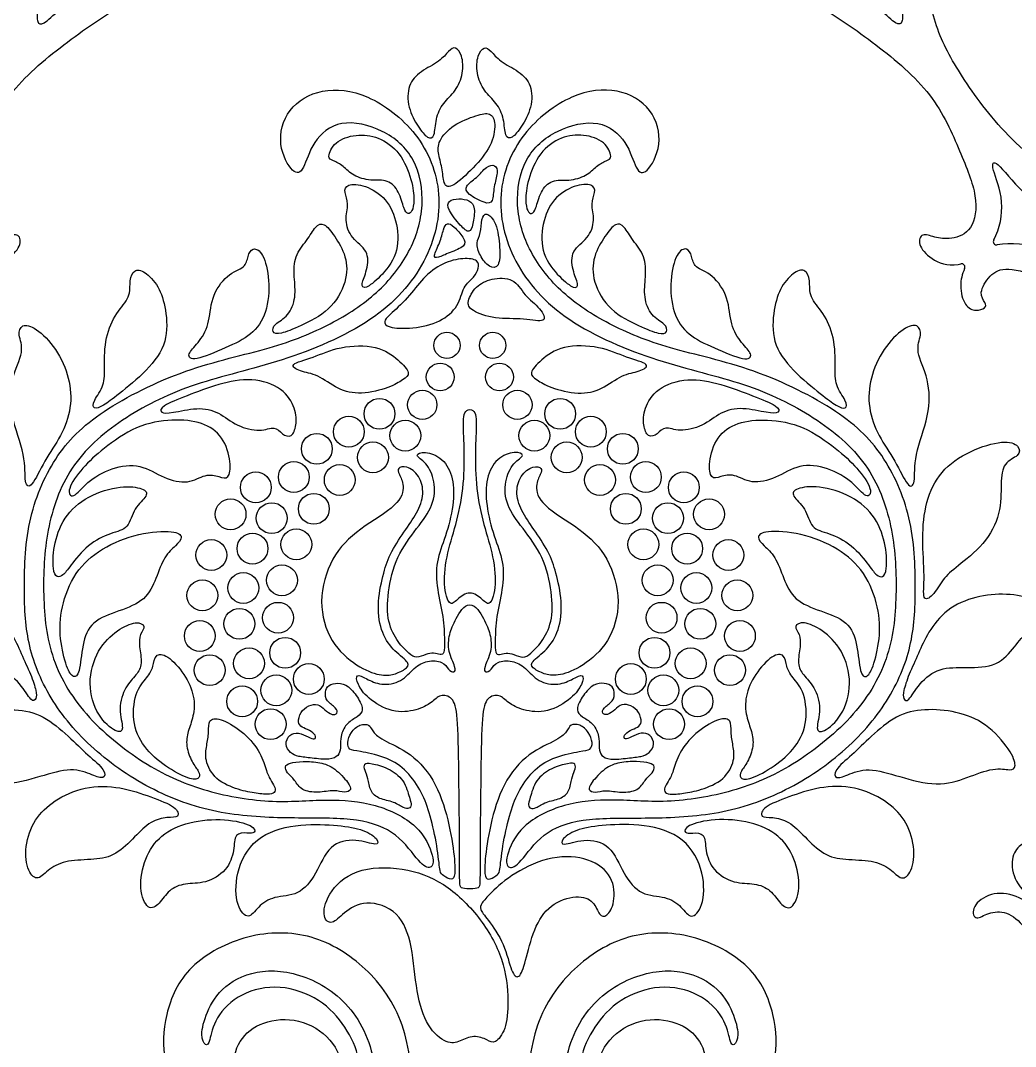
# Model space of a CAD drawing. Header units: millimetres. Extents: x 0 to 462, y -16 to 227.
# Drawn here: x 31.9 to 86.8, y 32.3 to 89 of the extents above; entities that cross this region are included whole.
import ezdxf

# ---------------------------------------------------------------- set-up
doc = ezdxf.new("R2010")
doc.units = ezdxf.units.MM
doc.header["$MEASUREMENT"] = 0
doc.layers.add('Layer 03', color=5, linetype='Continuous')

msp = doc.modelspace()

# ---------------------------------------------------------------- linework, layer by layer
at = {"layer": 'Layer 03'}
for centre, radius in [((55.427, 71.03), 0.724), ((57.952, 71.03), 0.724), ((55.051, 69.282), 0.767), ((58.328, 69.282), 0.767), ((51.7, 67.25), 0.852), ((54.063, 67.745), 0.809), ((59.316, 67.745), 0.809), ((61.679, 67.25), 0.852), ((50.002, 66.258), 0.852), ((53.122, 66.044), 0.852), ((60.256, 66.044), 0.852), ((63.376, 66.258), 0.852), ((48.235, 65.314), 0.852), ((65.144, 65.314), 0.852), ((51.335, 64.842), 0.852), ((62.043, 64.842), 0.852), ((46.962, 63.753), 0.852), ((49.502, 63.594), 0.852), ((63.877, 63.594), 0.852), ((66.417, 63.753), 0.852), ((44.866, 63.184), 0.852), ((68.513, 63.184), 0.852), ((43.469, 61.699), 0.852), ((48.07, 62.001), 0.852), ((65.308, 62.001), 0.852), ((69.909, 61.699), 0.852), ((45.743, 61.485), 0.852), ((67.635, 61.485), 0.852), ((47.1, 60.033), 0.852), ((66.279, 60.033), 0.852), ((42.404, 59.446), 0.852), ((44.681, 59.802), 0.852), ((68.698, 59.802), 0.852), ((70.975, 59.446), 0.852), ((44.172, 57.625), 0.852), ((46.31, 58.052), 0.852), ((67.069, 58.052), 0.852), ((69.207, 57.625), 0.852), ((41.91, 57.215), 0.852), ((71.469, 57.215), 0.852), ((46.094, 55.98), 0.852), ((67.284, 55.98), 0.852), ((43.957, 55.645), 0.852), ((69.421, 55.645), 0.852), ((41.767, 54.973), 0.852), ((71.612, 54.973), 0.852), ((46.486, 54.04), 0.852), ((66.892, 54.04), 0.852), ((42.315, 53.083), 0.852), ((44.488, 53.46), 0.852), ((68.891, 53.46), 0.852), ((71.064, 53.083), 0.852), ((47.792, 52.596), 0.852), ((65.586, 52.596), 0.852), ((45.993, 51.972), 0.852), ((67.385, 51.972), 0.852), ((44.108, 51.361), 0.852), ((69.271, 51.361), 0.852), ((45.681, 50.101), 0.852), ((67.697, 50.101), 0.852)]:
    msp.add_circle(centre, radius, dxfattribs=at)
for centre, start, end in [((85.8, 76.768), 150.4274, 280.9968), ((83.863, 75.354), 333.7172, 102.8434)]:
    msp.add_arc(centre, 0.187, start, end, dxfattribs=at)
for points, knots in [([(27.74, 76.86), (27.39, 77.478), (27.104, 79.154), (27.936, 80.919), (27.707, 81.424), (26.243, 79.429), (23.742, 77.778), (21.178, 76.517), (16.075, 75.916), (11.495, 76.772), (6.939, 78.68), (4.168, 82.318), (2.955, 86.591), (3.649, 90.844), (5.989, 93.756), (9.079, 95.44), (12.79, 95.183), (15.987, 93.214), (16.972, 90.358), (17, 87.854), (15.378, 85.407), (12.817, 84.809), (11.509, 85.549), (10.673, 86.772), (11.612, 86.545), (12.377, 86.545), (13.202, 87.427), (12.946, 89.191), (11.722, 90.329), (9.702, 90.642), (7.739, 89.675), (6.828, 87.797), (6.771, 86.26), (6.601, 86.033), (6.06, 86.659), (6.003, 88.252), (6.8, 90.102), (8.222, 91.638), (10.499, 92.463), (12.718, 91.98), (14.141, 90.557), (14.368, 89.163), (14.596, 88.963), (14.909, 89.532), (14.596, 90.841), (13.686, 92.378), (11.58, 93.374), (8.678, 92.918), (5.912, 90.773), (4.812, 86.794), (6.039, 82.391), (10.143, 79.252), (13.921, 78.172), (19.587, 77.994), (23.304, 79.55), (27.141, 82.54), (29.645, 86.022), (31.027, 88.542), (31.646, 91.89), (31.546, 94.291), (30.546, 95.812), (29.527, 96.532), (28.506, 96.334), (27.885, 95.893), (27.685, 96.713), (28.751, 97.525), (30.212, 97.405), (31.533, 96.465), (32.847, 94.429), (33.088, 91.805), (32.794, 89.507), (32.745, 88.847), (33.088, 88.676), (33.895, 89.556), (36.07, 90.885), (38.584, 92.293), (43.929, 94.58), (47.185, 96.183), (49.838, 98.241), (51.986, 100.505), (52.972, 102.582), (53.411, 104.895), (53.091, 106.203), (52.277, 107.264), (50.846, 107.51), (49.785, 106.968), (49.785, 105.857), (50.056, 105.389), (49.119, 104.821), (47.639, 104.846), (46.593, 105.576), (46.092, 106.707), (45.667, 107.01), (45.502, 106.323), (44.611, 104.155), (42.41, 101.417), (39.676, 99.111), (37.425, 97.411), (34.749, 96.482), (32.297, 96.557), (30.655, 97.3), (29.875, 98.6), (29.992, 99.789), (30.698, 100.31), (31.182, 100.18), (30.903, 99.325), (31.256, 98.47), (32.575, 98.043), (34.826, 98.192), (37.645, 99.493), (40.434, 101.879), (42.578, 104.426), (44.488, 108.31), (44.968, 111.024), (45.003, 112.815), (44.989, 113.379)], [27.157249, 27.157249, 27.157249, 27.157249, 28.240608, 29.46668, 30.692752, 31.918824, 33.144896, 34.370968, 35.59704, 36.823112, 38.049184, 39.275256, 40.501327, 41.727399, 42.953471, 44.179543, 45.405615, 46.631687, 47.857759, 49.083831, 50.309903, 51.535975, 52.762047, 53.988119, 55.214191, 56.440263, 57.666335, 58.892407, 60.118479, 61.344551, 62.570623, 63.796695, 65.022767, 66.248839, 67.474911, 68.700983, 69.927055, 71.153127, 72.379199, 73.605271, 74.831342, 76.057414, 77.283486, 78.509558, 79.73563, 80.961702, 82.187774, 83.413846, 84.639918, 85.86599, 87.092062, 88.318134, 89.544206, 90.770278, 91.99635, 93.222422, 94.448494, 95.674566, 96.900638, 98.12671, 99.352782, 100.578854, 101.804926, 103.030998, 104.25707, 105.483142, 106.709214, 107.935285, 109.161357, 110.387429, 111.613501, 112.839573, 114.065645, 115.291717, 116.517789, 117.743861, 118.969933, 120.196005, 121.422077, 122.648149, 123.874221, 125.100293, 126.326365, 127.552437, 128.778509, 130.004581, 131.230653, 132.456725, 133.682797, 134.908869, 136.134941, 137.361013, 138.587085, 139.813157, 141.039229, 142.2653, 143.491372, 144.717444, 145.943516, 147.169588, 148.39566, 149.621732, 150.847804, 152.073876, 153.299948, 154.52602, 155.752092, 156.978164, 158.204236, 159.430308, 160.65638, 161.882452, 163.108524, 164.334596, 164.887867, 164.887867, 164.887867, 164.887867]), ([(29.557, 75.536), (29.608, 75.524), (30.279, 75.393), (31.271, 75.768), (31.983, 76.651), (31.727, 77.277), (31.044, 76.992), (30.118, 76.851), (28.869, 77.307), (28.558, 79.206), (29.56, 81.634), (30.991, 84.973), (34.231, 87.7), (37.597, 90.025), (42.188, 92.286), (47.658, 94.486), (52.213, 97.697), (54.596, 101.125), (55.219, 104.539), (54.6, 107.129), (53.097, 108.905), (51.126, 109.595), (49.147, 108.941), (48.383, 107.836), (48.408, 106.727), (48.156, 106.58), (47.442, 106.925), (46.868, 108.575), (47.058, 110.522), (49.408, 111.655), (51.519, 111.409), (53.488, 110.177), (54.804, 108.329), (55.198, 106.604), (55.297, 105.126), (55.765, 104.905), (56.282, 105.496), (56.184, 107.664), (55.515, 109.793), (54.822, 111.687), (54.623, 112.834), (54.679, 113.361), (54.681, 113.379)], [183.853834, 183.853834, 183.853834, 183.853834, 183.952034, 185.178106, 186.404178, 187.63025, 188.856322, 190.082394, 191.308466, 192.534538, 193.76061, 194.986682, 196.212754, 197.438826, 198.664898, 199.89097, 201.117042, 202.343114, 203.569186, 204.795258, 206.02133, 207.247402, 208.473474, 209.699545, 210.925617, 212.151689, 213.377761, 214.603833, 215.829905, 217.055977, 218.282049, 219.508121, 220.734193, 221.960265, 223.186337, 224.412409, 225.638481, 226.864553, 228.090625, 229.316697, 230.542769, 230.584322, 230.584322, 230.584322, 230.584322]), ([(58.698, 113.379), (58.7, 113.361), (58.756, 112.834), (58.556, 111.687), (57.864, 109.793), (57.195, 107.664), (57.096, 105.496), (57.614, 104.905), (58.082, 105.126), (58.18, 106.604), (58.574, 108.329), (59.891, 110.177), (61.86, 111.409), (63.971, 111.655), (66.321, 110.522), (66.51, 108.575), (65.937, 106.925), (65.222, 106.58), (64.971, 106.727), (64.995, 107.836), (64.232, 108.941), (62.253, 109.595), (60.282, 108.905), (58.779, 107.129), (58.159, 104.539), (58.782, 101.125), (61.165, 97.697), (65.72, 94.486), (71.19, 92.286), (75.782, 90.025), (79.148, 87.7), (82.388, 84.973), (83.818, 81.634), (84.821, 79.206), (84.51, 77.307), (83.261, 76.851), (82.335, 76.992), (81.652, 77.277), (81.396, 76.651), (82.107, 75.768), (83.1, 75.393), (83.771, 75.524), (83.821, 75.536)], [237.857648, 237.857648, 237.857648, 237.857648, 237.899201, 239.125273, 240.351345, 241.577416, 242.803488, 244.02956, 245.255632, 246.481704, 247.707776, 248.933848, 250.15992, 251.385992, 252.612064, 253.838136, 255.064208, 256.29028, 257.516352, 258.742424, 259.968496, 261.194568, 262.42064, 263.646712, 264.872784, 266.098856, 267.324928, 268.551, 269.777072, 271.003144, 272.229216, 273.455288, 274.681359, 275.907431, 277.133503, 278.359575, 279.585647, 280.811719, 282.037791, 283.263863, 284.489935, 284.588135, 284.588135, 284.588135, 284.588135]), ([(85.638, 76.86), (85.989, 77.478), (86.274, 79.154), (85.442, 80.919), (85.672, 81.424), (87.136, 79.429), (89.637, 77.778), (92.201, 76.517), (97.303, 75.916), (101.884, 76.772), (106.439, 78.68), (109.211, 82.318), (110.423, 86.591), (109.73, 90.844), (107.389, 93.756), (104.3, 95.44), (100.589, 95.183), (97.392, 93.214), (96.407, 90.358), (96.378, 87.854), (98, 85.407), (100.561, 84.809), (101.87, 85.549), (102.705, 86.772), (101.766, 86.545), (101.002, 86.545), (100.177, 87.427), (100.433, 89.191), (101.656, 90.329), (103.677, 90.642), (105.64, 89.675), (106.55, 87.797), (106.607, 86.26), (106.778, 86.033), (107.319, 86.659), (107.376, 88.252), (106.579, 90.102), (105.156, 91.638), (102.88, 92.463), (100.66, 91.98), (99.238, 90.557), (99.01, 89.163), (98.783, 88.963), (98.47, 89.532), (98.783, 90.841), (99.693, 92.378), (101.799, 93.374), (104.701, 92.918), (107.466, 90.773), (108.567, 86.794), (107.339, 82.391), (103.236, 79.252), (99.458, 78.172), (93.791, 77.994), (90.075, 79.55), (86.238, 82.54), (83.733, 86.022), (82.351, 88.542), (81.732, 91.89), (81.832, 94.291), (82.833, 95.812), (83.851, 96.532), (84.872, 96.334), (85.494, 95.893), (85.694, 96.713), (84.627, 97.525), (83.167, 97.405), (81.846, 96.465), (80.531, 94.429), (80.291, 91.805), (80.584, 89.507), (80.633, 88.847), (80.291, 88.676), (79.484, 89.556), (77.308, 90.885), (74.795, 92.293), (69.449, 94.58), (66.194, 96.183), (63.541, 98.241), (61.392, 100.505), (60.406, 102.582), (59.967, 104.895), (60.288, 106.203), (61.102, 107.264), (62.533, 107.51), (63.594, 106.968), (63.594, 105.857), (63.322, 105.389), (64.26, 104.821), (65.74, 104.846), (66.785, 105.576), (67.287, 106.707), (67.711, 107.01), (67.877, 106.323), (68.768, 104.155), (70.968, 101.417), (73.703, 99.111), (75.954, 97.411), (78.629, 96.482), (81.082, 96.557), (82.724, 97.3), (83.503, 98.6), (83.386, 99.789), (82.68, 100.31), (82.197, 100.18), (82.476, 99.325), (82.123, 98.47), (80.804, 98.043), (78.552, 98.192), (75.733, 99.493), (72.945, 101.879), (70.801, 104.426), (68.891, 108.31), (68.41, 111.024), (68.376, 112.815), (68.39, 113.379)], [495.599219, 495.599219, 495.599219, 495.599219, 496.682578, 497.90865, 499.134721, 500.360793, 501.586865, 502.812937, 504.039009, 505.265081, 506.491153, 507.717225, 508.943297, 510.169369, 511.395441, 512.621513, 513.847585, 515.073657, 516.299729, 517.525801, 518.751873, 519.977945, 521.204017, 522.430089, 523.656161, 524.882233, 526.108305, 527.334377, 528.560449, 529.786521, 531.012592, 532.238664, 533.464736, 534.690808, 535.91688, 537.142952, 538.369024, 539.595096, 540.821168, 542.04724, 543.273312, 544.499384, 545.725456, 546.951528, 548.1776, 549.403672, 550.629744, 551.855816, 553.081888, 554.30796, 555.534032, 556.760104, 557.986176, 559.212248, 560.43832, 561.664392, 562.890463, 564.116535, 565.342607, 566.568679, 567.794751, 569.020823, 570.246895, 571.472967, 572.699039, 573.925111, 575.151183, 576.377255, 577.603327, 578.829399, 580.055471, 581.281543, 582.507615, 583.733687, 584.959759, 586.185831, 587.411903, 588.637975, 589.864047, 591.090119, 592.316191, 593.542263, 594.768334, 595.994406, 597.220478, 598.44655, 599.672622, 600.898694, 602.124766, 603.350838, 604.57691, 605.802982, 607.029054, 608.255126, 609.481198, 610.70727, 611.933342, 613.159414, 614.385486, 615.611558, 616.83763, 618.063702, 619.289774, 620.515846, 621.741918, 622.96799, 624.194062, 625.420134, 626.646205, 627.872277, 629.098349, 630.324421, 631.550493, 632.776565, 633.329836, 633.329836, 633.329836, 633.329836]), ([(113.379, 62.976), (112.846, 62.976), (112.55, 62.405), (112.042, 60.48), (110.836, 58.999), (110.294, 57.991), (109.865, 56.689), (110.272, 55.289), (109.736, 55.247), (109.136, 55.804), (107.807, 56.469), (106.542, 56.689), (105.191, 56.469), (104.291, 55.74), (103.605, 55.268), (103.511, 55.806), (103.675, 58.384), (103.222, 62.022), (101.36, 66.057), (98.742, 69.518), (95.234, 73.05), (92.118, 74.823), (88.467, 76.569), (86.557, 76.725), (85.836, 76.585)], [468.441969, 468.441969, 468.441969, 468.441969, 469.668041, 470.894113, 472.120185, 473.346257, 474.572329, 475.798401, 477.024473, 478.250545, 479.476617, 480.702689, 481.928761, 483.154833, 484.380905, 485.606977, 486.833049, 488.059121, 489.285193, 490.511265, 491.737337, 492.963409, 494.189481, 495.371332, 495.371332, 495.371332, 495.371332]), ([(28.949, 20.171), (29.299, 20.788), (29.585, 22.465), (28.753, 24.23), (28.982, 24.735), (30.446, 22.74), (32.947, 21.089), (35.511, 19.828), (40.614, 19.226), (45.195, 20.083), (49.75, 21.991), (52.522, 25.629), (53.734, 29.902), (53.041, 34.155), (50.7, 37.067), (47.61, 38.751), (43.9, 38.494), (40.703, 36.524), (39.718, 33.668), (39.689, 31.164), (41.311, 28.717), (43.872, 28.12), (45.181, 28.86), (46.016, 30.083), (45.077, 29.856), (44.313, 29.856), (43.487, 30.738), (43.744, 32.502), (44.967, 33.64), (46.987, 33.953), (48.951, 32.985), (49.861, 31.108), (49.918, 29.571), (50.089, 29.343), (50.629, 29.969), (50.686, 31.563), (49.89, 33.412), (48.467, 34.949), (46.191, 35.774), (43.971, 35.29), (42.548, 33.868), (42.321, 32.473), (42.093, 32.274), (41.78, 32.843), (42.093, 34.152), (43.004, 35.689), (45.109, 36.684), (48.012, 36.229), (50.777, 34.084), (51.878, 30.104), (50.65, 25.702), (46.546, 22.562), (42.768, 21.483), (37.102, 21.305), (33.386, 22.861), (29.549, 25.85), (27.044, 29.332), (25.662, 31.852), (25.043, 35.201), (25.143, 37.602), (26.144, 39.123), (27.162, 39.842), (28.183, 39.644), (28.805, 39.203), (29.005, 40.024), (27.938, 40.836), (26.477, 40.716), (25.157, 39.776), (23.842, 37.74), (23.602, 35.116), (23.895, 32.818), (23.944, 32.157), (23.602, 31.986), (22.795, 32.867), (20.619, 34.195), (18.106, 35.604), (12.76, 37.891), (9.505, 39.494), (6.852, 41.551), (4.703, 43.816), (3.717, 45.892), (3.278, 48.206), (3.599, 49.513), (4.413, 50.574), (5.844, 50.821), (6.904, 50.278), (6.904, 49.168), (6.633, 48.699), (7.57, 48.132), (9.051, 48.157), (10.096, 48.887), (10.598, 50.017), (11.022, 50.32), (11.187, 49.633), (12.078, 47.466), (14.279, 44.728), (17.014, 42.422), (19.265, 40.722), (21.94, 39.793), (24.392, 39.867), (26.035, 40.611), (26.814, 41.911), (26.697, 43.1), (25.991, 43.62), (25.508, 43.49), (25.786, 42.636), (25.433, 41.781), (24.114, 41.354), (21.863, 41.503), (19.044, 42.804), (16.255, 45.19), (14.112, 47.736), (12.202, 51.621), (11.613, 54.942), (11.738, 58.79), (12.577, 62.419), (14.085, 65.377), (16.528, 68.562), (18.917, 70.98), (21.794, 73.098), (25.086, 74.828), (27.089, 75.419), (27.994, 74.955), (28.599, 73.864), (28.164, 73.364), (28.164, 73.103), (28.708, 72.885), (29.363, 73.168), (29.644, 74.226), (29.501, 74.963), (29.349, 75.271)], [27.157249, 27.157249, 27.157249, 27.157249, 28.240608, 29.46668, 30.692752, 31.918824, 33.144896, 34.370968, 35.59704, 36.823112, 38.049184, 39.275256, 40.501328, 41.7274, 42.953472, 44.179544, 45.405616, 46.631688, 47.85776, 49.083831, 50.309903, 51.535975, 52.762047, 53.988119, 55.214191, 56.440263, 57.666335, 58.892407, 60.118479, 61.344551, 62.570623, 63.796695, 65.022767, 66.248839, 67.474911, 68.700983, 69.927055, 71.153127, 72.379199, 73.605271, 74.831343, 76.057415, 77.283487, 78.509559, 79.735631, 80.961703, 82.187774, 83.413846, 84.639918, 85.86599, 87.092062, 88.318134, 89.544206, 90.770278, 91.99635, 93.222422, 94.448494, 95.674566, 96.900638, 98.12671, 99.352782, 100.578854, 101.804926, 103.030998, 104.25707, 105.483142, 106.709214, 107.935286, 109.161358, 110.38743, 111.613502, 112.839574, 114.065646, 115.291717, 116.517789, 117.743861, 118.969933, 120.196005, 121.422077, 122.648149, 123.874221, 125.100293, 126.326365, 127.552437, 128.778509, 130.004581, 131.230653, 132.456725, 133.682797, 134.908869, 136.134941, 137.361013, 138.587085, 139.813157, 141.039229, 142.265301, 143.491373, 144.717445, 145.943517, 147.169589, 148.395661, 149.621732, 150.847804, 152.073876, 153.299948, 154.52602, 155.752092, 156.978164, 158.204236, 159.430308, 160.65638, 161.882452, 163.108524, 164.334596, 165.560668, 166.78674, 168.012812, 169.238884, 170.464956, 171.691028, 172.9171, 174.143172, 175.369244, 176.595316, 177.821388, 179.04746, 180.273532, 181.499604, 182.725675, 183.628467, 183.628467, 183.628467, 183.628467]), ([(84.03, 75.271), (83.878, 74.963), (83.734, 74.226), (84.016, 73.168), (84.671, 72.885), (85.214, 73.103), (85.214, 73.364), (84.779, 73.864), (85.384, 74.955), (86.29, 75.419), (88.292, 74.828), (91.585, 73.098), (94.462, 70.98), (96.851, 68.562), (99.294, 65.377), (100.802, 62.419), (101.64, 58.79), (101.765, 54.942), (101.177, 51.621), (99.267, 47.736), (97.123, 45.19), (94.335, 42.804), (91.515, 41.503), (89.264, 41.354), (87.945, 41.781), (87.592, 42.636), (87.871, 43.49), (87.388, 43.62), (86.682, 43.1), (86.565, 41.911), (87.344, 40.611), (88.986, 39.867), (91.439, 39.793), (94.114, 40.722), (96.365, 42.422), (99.1, 44.728), (101.3, 47.466), (102.191, 49.633), (102.357, 50.32), (102.781, 50.017), (103.283, 48.887), (104.328, 48.157), (105.808, 48.132), (106.746, 48.699), (106.474, 49.168), (106.474, 50.278), (107.535, 50.821), (108.966, 50.574), (109.78, 49.513), (110.101, 48.206), (109.662, 45.892), (108.675, 43.816), (106.527, 41.551), (103.874, 39.494), (100.619, 37.891), (95.273, 35.604), (92.759, 34.195), (90.584, 32.867), (89.777, 31.986), (89.435, 32.157), (89.484, 32.818), (89.777, 35.116), (89.536, 37.74), (88.222, 39.776), (86.901, 40.716), (85.441, 40.836), (84.374, 40.024), (84.574, 39.203), (85.195, 39.644), (86.217, 39.842), (87.235, 39.123), (88.235, 37.602), (88.336, 35.201), (87.716, 31.852), (86.335, 29.332), (83.83, 25.85), (79.993, 22.861), (76.277, 21.305), (70.61, 21.483), (66.832, 22.562), (62.728, 25.702), (61.501, 30.104), (62.601, 34.084), (65.367, 36.229), (68.269, 36.684), (70.375, 35.689), (71.285, 34.152), (71.598, 32.843), (71.285, 32.274), (71.058, 32.473), (70.83, 33.868), (69.407, 35.29), (67.188, 35.774), (64.912, 34.949), (63.489, 33.412), (62.692, 31.563), (62.749, 29.969), (63.29, 29.343), (63.461, 29.571), (63.517, 31.108), (64.428, 32.985), (66.391, 33.953), (68.412, 33.64), (69.635, 32.502), (69.891, 30.738), (69.066, 29.856), (68.302, 29.856), (67.363, 30.083), (68.198, 28.86), (69.507, 28.12), (72.068, 28.717), (73.689, 31.164), (73.661, 33.668), (72.676, 36.524), (69.479, 38.494), (65.768, 38.751), (62.679, 37.067), (60.338, 34.155), (59.644, 29.902), (60.857, 25.629), (63.629, 21.991), (68.184, 20.083), (72.765, 19.226), (77.867, 19.828), (80.431, 21.089), (82.932, 22.74), (84.396, 24.735), (84.625, 24.23), (83.794, 22.465), (84.079, 20.788), (84.43, 20.171)], [284.813503, 284.813503, 284.813503, 284.813503, 285.716294, 286.942366, 288.168438, 289.39451, 290.620582, 291.846654, 293.072726, 294.298798, 295.52487, 296.750942, 297.977014, 299.203086, 300.429158, 301.65523, 302.881301, 304.107373, 305.333445, 306.559517, 307.785589, 309.011661, 310.237733, 311.463805, 312.689877, 313.915949, 315.142021, 316.368093, 317.594165, 318.820237, 320.046309, 321.272381, 322.498453, 323.724525, 324.950597, 326.176669, 327.402741, 328.628813, 329.854885, 331.080957, 332.307029, 333.533101, 334.759173, 335.985244, 337.211316, 338.437388, 339.66346, 340.889532, 342.115604, 343.341676, 344.567748, 345.79382, 347.019892, 348.245964, 349.472036, 350.698108, 351.92418, 353.150252, 354.376324, 355.602396, 356.828468, 358.05454, 359.280612, 360.506684, 361.732756, 362.958828, 364.1849, 365.410972, 366.637044, 367.863116, 369.089187, 370.315259, 371.541331, 372.767403, 373.993475, 375.219547, 376.445619, 377.671691, 378.897763, 380.123835, 381.349907, 382.575979, 383.802051, 385.028123, 386.254195, 387.480267, 388.706339, 389.932411, 391.158483, 392.384555, 393.610627, 394.836699, 396.062771, 397.288843, 398.514915, 399.740987, 400.967059, 402.193131, 403.419202, 404.645274, 405.871346, 407.097418, 408.32349, 409.549562, 410.775634, 412.001706, 413.227778, 414.45385, 415.679922, 416.905994, 418.132066, 419.358138, 420.58421, 421.810282, 423.036354, 424.262426, 425.488498, 426.71457, 427.940642, 429.166714, 430.392786, 431.618858, 432.84493, 434.071002, 435.297074, 436.523145, 437.749217, 438.975289, 440.201361, 441.28472, 441.28472, 441.28472, 441.28472]), ([(113.379, 60.154), (113.102, 60.154), (112.793, 59.628), (111.807, 58.07), (111.217, 56.689), (111.512, 54.998), (112.204, 53.104), (112.873, 50.974), (112.972, 48.806), (112.454, 48.215), (111.986, 48.437), (111.888, 49.915), (111.494, 51.64), (110.177, 53.488), (108.208, 54.72), (106.097, 54.966), (103.747, 53.833), (103.557, 51.886), (104.131, 50.235), (104.846, 49.89), (105.097, 50.038), (105.073, 51.147), (105.836, 52.252), (107.815, 52.905), (109.786, 52.215), (111.289, 50.44), (111.909, 47.849), (111.286, 44.436), (108.903, 41.008), (104.348, 37.796), (98.878, 35.597), (94.286, 33.336), (90.92, 31.011), (87.68, 28.284), (86.249, 24.945), (85.247, 22.517), (85.558, 20.617), (86.807, 20.162), (87.733, 20.303), (88.416, 20.588), (88.672, 19.962), (87.961, 19.079), (86.968, 18.704), (86.297, 18.835), (86.247, 18.846)], [22.069582, 22.069582, 22.069582, 22.069582, 23.295654, 24.521726, 25.747798, 26.97387, 28.199942, 29.426014, 30.652086, 31.878158, 33.10423, 34.330302, 35.556374, 36.782446, 38.008518, 39.23459, 40.460662, 41.686734, 42.912806, 44.138878, 45.36495, 46.591021, 47.817093, 49.043165, 50.269237, 51.495309, 52.721381, 53.947453, 55.173525, 56.399597, 57.625669, 58.851741, 60.077813, 61.303885, 62.529957, 63.756029, 64.982101, 66.208173, 67.434245, 68.660317, 69.886389, 71.112461, 72.338533, 72.436733, 72.436733, 72.436733, 72.436733])]:
    msp.add_open_spline(points, degree=3, knots=knots, dxfattribs=at)
for points in [[(53.832, 83.14), (53.644, 83.432), (53.24, 84.172), (53.24, 85.442), (53.946, 86.188), (55.055, 86.713), (55.539, 87.338), (55.882, 87.58), (56.285, 87.096), (56.346, 86.067), (55.922, 85.059), (55.196, 84.454), (54.773, 83.547), (54.773, 82.518), (54.37, 82.417), (54.02, 82.848), (53.832, 83.14)], [(59.547, 83.14), (59.735, 83.432), (60.138, 84.172), (60.138, 85.442), (59.433, 86.188), (58.323, 86.713), (57.84, 87.338), (57.497, 87.58), (57.093, 87.096), (57.033, 86.067), (57.456, 85.059), (58.182, 84.454), (58.606, 83.547), (58.606, 82.518), (59.009, 82.417), (59.359, 82.848), (59.547, 83.14)], [(38.648, 48.023), (37.546, 48.724), (35.24, 50.58), (33.356, 53.876), (33.059, 57.455), (33.254, 61.064), (34.568, 64.596), (37.577, 67.147), (41.393, 69.008), (46.239, 70.033), (51.562, 72.273), (54.493, 75.593), (55.34, 79.454), (53.934, 82.882), (50.979, 85.063), (48.46, 85.301), (46.52, 84.178), (46.009, 82.067), (46.962, 80.399), (47.507, 80.637), (47.949, 82.305), (49.447, 83.599), (51.967, 83.02), (53.771, 81.454), (54.257, 78.765), (53.482, 76.16), (51.656, 73.854), (49.083, 72.169), (45.872, 70.838), (40.997, 69.841), (36.074, 67.378), (33.658, 64.944), (32.143, 61.348), (32.021, 57.224), (32.227, 54.23), (33.595, 51.143), (36.132, 48.324), (39.655, 46.07), (43.391, 44.98), (47.338, 44.895), (50.625, 44.93), (52.732, 44.122), (53.943, 42.333), (54.578, 42.045), (54.78, 42.651), (53.943, 44.555), (51.491, 45.767), (48.836, 45.998), (45.686, 45.686), (41.854, 46.373), (39.75, 47.322), (38.648, 48.023)], [(74.731, 48.023), (75.833, 48.724), (78.139, 50.58), (80.022, 53.876), (80.32, 57.455), (80.125, 61.064), (78.81, 64.596), (75.802, 67.147), (71.986, 69.008), (67.139, 70.033), (61.816, 72.273), (58.885, 75.593), (58.039, 79.454), (59.444, 82.882), (62.399, 85.063), (64.918, 85.301), (66.859, 84.178), (67.37, 82.067), (66.416, 80.399), (65.872, 80.637), (65.429, 82.305), (63.931, 83.599), (61.412, 83.02), (59.608, 81.454), (59.122, 78.765), (59.896, 76.16), (61.723, 73.854), (64.295, 72.169), (67.507, 70.838), (72.381, 69.841), (77.305, 67.378), (79.721, 64.944), (81.236, 61.348), (81.357, 57.224), (81.152, 54.23), (79.783, 51.143), (77.247, 48.324), (73.724, 46.07), (69.988, 44.98), (66.041, 44.895), (62.753, 44.93), (60.647, 44.122), (59.435, 42.333), (58.801, 42.045), (58.599, 42.651), (59.435, 44.555), (61.888, 45.767), (64.542, 45.998), (67.693, 45.686), (71.524, 46.373), (73.628, 47.322), (74.731, 48.023)], [(54.974, 81.574), (55.024, 81.312), (55.198, 80.719), (55.233, 79.847), (55.669, 79.69), (56.908, 80.841), (57.92, 82.027), (58.164, 83.353), (57.832, 83.929), (57.135, 83.772), (55.722, 83.248), (54.902, 82.289), (54.925, 81.835), (54.974, 81.574)], [(53.433, 80.203), (53.306, 80.663), (52.873, 81.738), (51.624, 82.596), (50.402, 82.726), (49.173, 82.31), (48.782, 81.347), (49.121, 81.269), (49.693, 80.957), (50.213, 80.385), (51.227, 80.099), (52.171, 80.229), (52.795, 79.553), (53.048, 78.513), (53.272, 78.253), (53.506, 78.409), (53.636, 78.981), (53.561, 79.744), (53.433, 80.203)], [(59.945, 80.203), (60.073, 80.663), (60.506, 81.738), (61.754, 82.596), (62.977, 82.726), (64.206, 82.31), (64.596, 81.347), (64.258, 81.269), (63.686, 80.957), (63.166, 80.385), (62.151, 80.099), (61.207, 80.229), (60.583, 79.553), (60.331, 78.513), (60.106, 78.253), (59.872, 78.409), (59.742, 78.981), (59.818, 79.744), (59.945, 80.203)], [(57.602, 80.853), (57.429, 80.724), (57.081, 80.269), (56.381, 79.838), (56.525, 79.389), (57.584, 78.832), (57.979, 78.904), (57.997, 79.802), (58.267, 80.61), (58.123, 81.041), (57.776, 80.981), (57.602, 80.853)], [(51.737, 74.846), (52.051, 75.167), (52.76, 76.032), (52.734, 77.772), (52.111, 79.174), (50.891, 79.927), (49.852, 79.953), (49.722, 79.512), (50.034, 78.863), (49.748, 77.98), (50.112, 76.915), (51.128, 76.292), (51.032, 75.175), (50.642, 74.344), (50.876, 74.111), (51.423, 74.526), (51.737, 74.846)], [(61.642, 74.846), (61.328, 75.167), (60.618, 76.032), (60.644, 77.772), (61.267, 79.174), (62.488, 79.927), (63.527, 79.953), (63.656, 79.512), (63.345, 78.863), (63.63, 77.98), (63.267, 76.915), (62.251, 76.292), (62.347, 75.175), (62.736, 74.344), (62.502, 74.111), (61.956, 74.526), (61.642, 74.846)], [(55.561, 78.491), (55.685, 78.247), (56.215, 77.573), (56.689, 77.193), (56.866, 77.663), (57.01, 78.693), (56.689, 79.055), (56.088, 79.163), (55.474, 79.037), (55.438, 78.735), (55.561, 78.491)], [(57.361, 77.974), (57.319, 77.767), (57.306, 77.198), (57.015, 76.713), (57.209, 76.014), (57.771, 75.277), (58.334, 75.316), (58.373, 76.383), (58.179, 77.877), (57.558, 78.439), (57.403, 78.181), (57.361, 77.974)], [(47.367, 72.135), (47.839, 72.352), (48.999, 72.915), (49.946, 74.579), (49.895, 75.962), (49.204, 77.114), (48.616, 77.856), (48.168, 77.651), (47.707, 76.832), (46.967, 75.987), (46.971, 74.81), (47.099, 73.683), (46.695, 72.634), (45.84, 72.199), (45.736, 71.738), (46.171, 71.61), (46.896, 71.917), (47.367, 72.135)], [(55.232, 77.41), (55.169, 77.22), (55.051, 76.71), (54.624, 75.892), (54.891, 75.838), (55.549, 76.159), (56.51, 76.497), (56.367, 76.977), (55.798, 77.635), (55.424, 77.849), (55.294, 77.6), (55.232, 77.41)], [(66.011, 72.135), (65.54, 72.352), (64.379, 72.915), (63.432, 74.579), (63.483, 75.962), (64.174, 77.114), (64.763, 77.856), (65.211, 77.651), (65.672, 76.832), (66.412, 75.987), (66.408, 74.81), (66.28, 73.683), (66.684, 72.634), (67.539, 72.199), (67.642, 71.738), (67.207, 71.61), (66.482, 71.917), (66.011, 72.135)], [(43.174, 70.89), (43.725, 71.136), (44.661, 71.572), (45.507, 72.783), (45.661, 74.672), (45.275, 76.198), (44.67, 76.489), (44.403, 75.956), (44.331, 75.326), (43.269, 75.011), (42.349, 73.655), (42.325, 72.153), (41.671, 71.112), (41.017, 70.531), (41.356, 70.095), (42.623, 70.644), (43.174, 70.89)], [(70.205, 70.89), (69.654, 71.136), (68.717, 71.572), (67.871, 72.783), (67.717, 74.672), (68.104, 76.198), (68.709, 76.489), (68.975, 75.956), (69.048, 75.326), (70.109, 75.011), (71.029, 73.655), (71.054, 72.153), (71.708, 71.112), (72.361, 70.531), (72.022, 70.095), (70.756, 70.644), (70.205, 70.89)], [(52.307, 72.754), (52.533, 72.967), (53.296, 73.639), (54.071, 74.782), (55.195, 75.616), (56.357, 75.887), (57.21, 75.751), (57.171, 75.306), (56.978, 74.802), (56.299, 74.317), (56.105, 73.193), (55.098, 72.302), (53.528, 71.914), (52.055, 72.011), (51.939, 72.36), (52.081, 72.541), (52.307, 72.754)], [(37.333, 68.378), (37.746, 68.703), (38.901, 69.62), (40.039, 71.209), (39.911, 73.075), (39.517, 74.331), (38.704, 75.169), (38.124, 75.254), (37.866, 74.651), (37.965, 73.691), (37.152, 72.878), (36.511, 71.498), (36.492, 69.768), (36.538, 68.846), (35.846, 67.924), (35.869, 67.463), (36.423, 67.67), (36.92, 68.053), (37.333, 68.378)], [(76.045, 68.378), (75.632, 68.703), (74.478, 69.62), (73.339, 71.209), (73.468, 73.075), (73.862, 74.331), (74.675, 75.169), (75.254, 75.254), (75.512, 74.651), (75.414, 73.691), (76.227, 72.878), (76.867, 71.498), (76.887, 69.768), (76.841, 68.846), (77.532, 67.924), (77.509, 67.463), (76.956, 67.67), (76.458, 68.053), (76.045, 68.378)], [(60.535, 73.054), (60.315, 73.313), (59.685, 73.777), (59.137, 74.806), (57.843, 74.739), (56.997, 74.325), (56.5, 73.412), (56.689, 72.964), (58.072, 72.447), (59.706, 72.559), (61.004, 72.223), (60.755, 72.795), (60.535, 73.054)], [(34.503, 69.219), (34.363, 69.766), (33.871, 70.873), (32.672, 72.072), (31.903, 72.226), (31.688, 71.642), (32.118, 70.75), (31.288, 69.212), (31.257, 67.183), (32.193, 64.882), (32.043, 63.312), (32.467, 63.087), (33.162, 64.682), (34.134, 66.003), (34.708, 67.591), (34.642, 68.672), (34.503, 69.219)], [(78.876, 69.219), (79.015, 69.766), (79.508, 70.873), (80.707, 72.072), (81.476, 72.226), (81.691, 71.642), (81.26, 70.75), (82.091, 69.212), (82.121, 67.183), (81.186, 64.882), (81.335, 63.312), (80.912, 63.087), (80.216, 64.682), (79.244, 66.003), (78.671, 67.591), (78.737, 68.672), (78.876, 69.219)], [(52.713, 70.226), (52.406, 70.492), (51.636, 71.055), (49.46, 71.01), (48.017, 70.322), (46.619, 69.989), (47.285, 69.567), (48.262, 69.456), (49.394, 68.568), (50.637, 68.28), (52.324, 68.701), (53.013, 69.146), (53.479, 69.456), (53.02, 69.96), (52.713, 70.226)], [(60.666, 70.226), (60.973, 70.492), (61.742, 71.055), (63.918, 71.01), (65.361, 70.322), (66.76, 69.989), (66.094, 69.567), (65.117, 69.456), (63.985, 68.568), (62.741, 68.28), (61.054, 68.701), (60.366, 69.146), (59.9, 69.456), (60.359, 69.96), (60.666, 70.226)], [(41.072, 68.251), (41.607, 68.46), (42.809, 68.914), (44.657, 69.288), (46.394, 68.694), (47.098, 67.507), (47.12, 66.605), (46.856, 65.901), (46.306, 66.099), (45.932, 66.605), (45.141, 66.231), (43.799, 66.539), (42.831, 67.375), (41.644, 67.639), (40.17, 67.265), (39.554, 67.287), (39.598, 67.661), (40.537, 68.042), (41.072, 68.251)], [(72.307, 68.251), (71.772, 68.46), (70.569, 68.914), (68.722, 69.288), (66.984, 68.694), (66.281, 67.507), (66.259, 66.605), (66.522, 65.901), (67.072, 66.099), (67.446, 66.605), (68.238, 66.231), (69.58, 66.539), (70.547, 67.375), (71.735, 67.639), (73.208, 67.265), (73.824, 67.287), (73.78, 67.661), (72.842, 68.042), (72.307, 68.251)], [(56.689, 57.343), (56.436, 57.343), (55.954, 56.975), (55.572, 56.552), (55.187, 57.715), (55.421, 59.598), (56.005, 61.304), (56.392, 63.392), (56.392, 65.48), (56.289, 66.923), (56.418, 67.491), (56.689, 67.491)], [(56.689, 67.491), (56.961, 67.491), (57.09, 66.923), (56.987, 65.48), (56.987, 63.392), (57.373, 61.304), (57.957, 59.598), (58.192, 57.715), (57.806, 56.552), (57.424, 56.975), (56.943, 57.343), (56.689, 57.343)], [(36.5, 65.348), (36.992, 65.74), (38.233, 66.639), (40.307, 66.981), (41.932, 66.81), (43.087, 66.04), (43.536, 64.5), (43.365, 63.602), (42.874, 63.773), (42.082, 63.965), (41.163, 63.345), (39.772, 63.645), (38.511, 64.521), (36.885, 64.308), (35.474, 63.473), (34.747, 62.49), (34.362, 63.003), (35.281, 64.286), (36.008, 64.956), (36.5, 65.348)], [(76.878, 65.348), (76.386, 65.74), (75.146, 66.639), (73.071, 66.981), (71.446, 66.81), (70.291, 66.04), (69.842, 64.5), (70.013, 63.602), (70.505, 63.773), (71.296, 63.965), (72.216, 63.345), (73.606, 63.645), (74.868, 64.521), (76.493, 64.308), (77.905, 63.473), (78.632, 62.49), (79.017, 63.003), (78.097, 64.286), (77.37, 64.956), (76.878, 65.348)], [(83.693, 58.868), (84.082, 59.178), (85.147, 59.994), (86.07, 61.741), (86.02, 63.462), (86.145, 64.585), (87.094, 64.91), (87.094, 65.499), (86.245, 65.824), (84.299, 65.25), (82.64, 64.102), (81.849, 62.405), (81.65, 60.383), (81.849, 58.162), (81.669, 56.867), (82.265, 57.116), (82.811, 58.133), (83.303, 58.558), (83.693, 58.868)], [(53.751, 60.908), (53.397, 60.442), (52.59, 59.389), (52.118, 57.337), (52.118, 55.696), (52.718, 54.589), (53.372, 53.965), (53.719, 53.719), (54.272, 53.979), (54.693, 54.066), (55.07, 53.907), (55.288, 53.994), (55.288, 54.618), (55.256, 56.04), (54.858, 57.535), (54.791, 59.103), (55.36, 60.422), (55.817, 62.237), (55.817, 63.717), (55.224, 64.833), (54.154, 65.214), (53.573, 64.978), (54.281, 64.597), (54.807, 63.545), (54.716, 62.184), (54.106, 61.374), (53.751, 60.908)], [(59.627, 60.908), (59.982, 60.442), (60.788, 59.389), (61.26, 57.337), (61.26, 55.696), (60.66, 54.589), (60.007, 53.965), (59.659, 53.719), (59.107, 53.979), (58.686, 54.066), (58.308, 53.907), (58.09, 53.994), (58.09, 54.618), (58.122, 56.04), (58.521, 57.535), (58.588, 59.103), (58.019, 60.422), (57.562, 62.237), (57.562, 63.717), (58.155, 64.833), (59.225, 65.214), (59.806, 64.978), (59.098, 64.597), (58.572, 63.545), (58.663, 62.184), (59.273, 61.374), (59.627, 60.908)], [(53.746, 61.774), (53.558, 61.427), (53.062, 60.765), (52.227, 59.457), (51.89, 58.374), (51.529, 56.659), (51.8, 55.057), (52.517, 54.099), (53.453, 53.453), (53.127, 53.127), (52.517, 52.83), (51.775, 52.74), (50.47, 53.247), (48.948, 54.57), (48.27, 56.835), (48.983, 59.378), (50.533, 60.912), (52.866, 62.23), (53.098, 63.323), (52.753, 63.955), (52.657, 64.261), (53.174, 64.414), (53.94, 63.859), (54.189, 62.845), (53.934, 62.12), (53.746, 61.774)], [(59.632, 61.774), (59.82, 61.427), (60.316, 60.765), (61.151, 59.457), (61.488, 58.374), (61.849, 56.659), (61.579, 55.057), (60.861, 54.099), (59.926, 53.453), (60.252, 53.127), (60.861, 52.83), (61.604, 52.74), (62.909, 53.247), (64.431, 54.57), (65.109, 56.835), (64.395, 59.378), (62.846, 60.912), (60.513, 62.23), (60.281, 63.323), (60.626, 63.955), (60.721, 64.261), (60.204, 64.414), (59.439, 63.859), (59.19, 62.845), (59.445, 62.12), (59.632, 61.774)], [(34.662, 58.898), (34.889, 59.196), (35.569, 60.074), (36.886, 60.69), (37.863, 60.881), (38.097, 62.071), (38.968, 62.751), (38.713, 63.134), (37.481, 63.325), (35.547, 62.751), (34.188, 61.561), (33.656, 59.862), (33.635, 58.565), (33.869, 58.183), (34.209, 58.289), (34.436, 58.601), (34.662, 58.898)], [(78.716, 58.898), (78.49, 59.196), (77.81, 60.074), (76.493, 60.69), (75.515, 60.881), (75.281, 62.071), (74.41, 62.751), (74.665, 63.134), (75.898, 63.325), (77.831, 62.751), (79.191, 61.561), (79.722, 59.862), (79.743, 58.565), (79.51, 58.183), (79.17, 58.289), (78.943, 58.601), (78.716, 58.898)], [(35.102, 53.072), (35.179, 53.39), (35.253, 54.529), (35.741, 55.816), (37.317, 56.349), (38.804, 56.926), (39.359, 58.147), (39.809, 59.424), (40.456, 59.96), (40.88, 60.451), (40.456, 60.808), (38.403, 60.696), (36.283, 59.848), (34.833, 58.532), (34.052, 56.524), (34, 54.82), (34.417, 53.13), (34.79, 52.625), (35.024, 52.755), (35.102, 53.072)], [(78.277, 53.072), (78.2, 53.39), (78.126, 54.529), (77.638, 55.816), (76.062, 56.349), (74.574, 56.926), (74.02, 58.147), (73.57, 59.424), (72.923, 59.96), (72.499, 60.451), (72.923, 60.808), (74.976, 60.696), (77.096, 59.848), (78.546, 58.532), (79.327, 56.524), (79.379, 54.82), (78.962, 53.13), (78.588, 52.625), (78.354, 52.755), (78.277, 53.072)], [(32.408, 52.865), (32.263, 53.221), (31.884, 54.012), (31.414, 55.15), (30.375, 56.486), (28.738, 57.203), (27.023, 57.341), (25.429, 57.06), (24.298, 56.151), (24.348, 55.487), (25.036, 55.512), (25.871, 55.29), (26.559, 54.406), (27.493, 53.275), (29.263, 53.201), (30.762, 53.275), (31.893, 52.366), (32.482, 51.26), (32.753, 51.506), (32.753, 51.874), (32.553, 52.508), (32.408, 52.865)], [(80.971, 52.865), (81.115, 53.221), (81.495, 54.012), (81.964, 55.15), (83.003, 56.486), (84.64, 57.203), (86.356, 57.341), (87.95, 57.06), (89.08, 56.151), (89.031, 55.487), (88.343, 55.512), (87.507, 55.29), (86.819, 54.406), (85.885, 53.275), (84.116, 53.201), (82.617, 53.275), (81.486, 52.366), (80.896, 51.26), (80.626, 51.506), (80.626, 51.874), (80.826, 52.508), (80.971, 52.865)], [(56.689, 41.005), (56.438, 41.005), (56.186, 41.041), (56.114, 41.203), (56.137, 43.023), (56.077, 47.688), (56.039, 50.736), (55.754, 51.61), (55.032, 51.781), (54.613, 51.287), (53.796, 50.85), (52.408, 50.679), (50.972, 51.553), (50.459, 52.332), (50.363, 52.922), (50.953, 52.618), (51.77, 52.218), (52.934, 52.405), (53.618, 53.26), (54.322, 53.64), (55.234, 53.583), (55.5, 53.089), (55.843, 52.918), (55.938, 53.184), (55.462, 54.116), (55.531, 55.085), (55.872, 55.872), (56.359, 56.685), (56.689, 56.689)], [(56.689, 56.689), (57.019, 56.685), (57.507, 55.872), (57.848, 55.085), (57.916, 54.116), (57.441, 53.184), (57.536, 52.918), (57.878, 53.089), (58.144, 53.583), (59.057, 53.64), (59.76, 53.26), (60.445, 52.405), (61.608, 52.218), (62.426, 52.618), (63.015, 52.922), (62.92, 52.332), (62.407, 51.553), (60.97, 50.679), (59.583, 50.85), (58.765, 51.287), (58.347, 51.781), (57.624, 51.61), (57.339, 50.736), (57.302, 47.688), (57.242, 43.023), (57.264, 41.203), (57.192, 41.041), (56.94, 41.005), (56.689, 41.005)], [(37.49, 49.898), (37.494, 50.126), (37.235, 50.94), (37.642, 52.232), (38.297, 52.816), (38.615, 53.418), (38.403, 54.426), (38.438, 55.099), (38.841, 55.51), (38.292, 55.829), (37.228, 55.351), (36.076, 54.269), (35.526, 52.337), (36.093, 50.493), (37.21, 49.571), (37.486, 49.67), (37.49, 49.898)], [(75.888, 49.898), (75.884, 50.126), (76.144, 50.94), (75.737, 52.232), (75.082, 52.816), (74.764, 53.418), (74.976, 54.426), (74.94, 55.099), (74.537, 55.51), (75.087, 55.829), (76.151, 55.351), (77.303, 54.269), (77.853, 52.337), (77.285, 50.493), (76.168, 49.571), (75.893, 49.67), (75.888, 49.898)], [(41.341, 48.043), (41.213, 48.283), (40.982, 48.915), (41.091, 49.699), (41.438, 50.502), (41.511, 51.632), (40.964, 52.872), (39.943, 53.984), (39.268, 53.984), (39.213, 53.273), (38.903, 52.708), (38.156, 51.905), (38.01, 50.064), (38.758, 48.642), (40.034, 47.639), (41.365, 46.946), (41.802, 47.128), (41.748, 47.475), (41.468, 47.803), (41.341, 48.043)], [(72.038, 48.043), (72.166, 48.283), (72.397, 48.915), (72.287, 49.699), (71.941, 50.502), (71.868, 51.632), (72.415, 52.872), (73.436, 53.984), (74.111, 53.984), (74.165, 53.273), (74.475, 52.708), (75.223, 51.905), (75.369, 50.064), (74.621, 48.642), (73.345, 47.639), (72.014, 46.946), (71.576, 47.128), (71.631, 47.475), (71.91, 47.803), (72.038, 48.043)], [(49.535, 48.794), (49.548, 48.989), (49.529, 49.529), (49.904, 50.191), (50.513, 50.513), (50.836, 50.836), (50.595, 51.468), (49.979, 52.264), (49.393, 52.415), (48.852, 52.264), (48.672, 51.904), (48.736, 51.363), (49.352, 50.987), (49.397, 50.687), (49.096, 50.567), (48.661, 50.897), (48.315, 51.243), (47.774, 51.153), (47.314, 50.774), (47.169, 50.168), (47.383, 49.929), (47.846, 49.765), (48.21, 49.484), (48.138, 49.221), (47.795, 49.382), (47.211, 49.66), (46.713, 49.557), (46.434, 48.975), (46.778, 48.489), (47.187, 48.304), (47.921, 48.232), (49.001, 48.103), (49.447, 48.362), (49.521, 48.599), (49.535, 48.794)], [(63.844, 48.794), (63.83, 48.989), (63.85, 49.529), (63.475, 50.191), (62.865, 50.513), (62.542, 50.836), (62.784, 51.468), (63.4, 52.264), (63.986, 52.415), (64.527, 52.264), (64.707, 51.904), (64.643, 51.363), (64.027, 50.987), (63.982, 50.687), (64.282, 50.567), (64.718, 50.897), (65.064, 51.243), (65.605, 51.153), (66.065, 50.774), (66.21, 50.168), (65.995, 49.929), (65.533, 49.765), (65.169, 49.484), (65.241, 49.221), (65.583, 49.382), (66.168, 49.66), (66.665, 49.557), (66.945, 48.975), (66.601, 48.489), (66.191, 48.304), (65.457, 48.232), (64.378, 48.103), (63.932, 48.362), (63.858, 48.599), (63.844, 48.794)], [(35.588, 48.402), (35.244, 48.714), (34.548, 49.41), (33.132, 50.628), (31.591, 50.976), (29.801, 50.827), (28.167, 50.21), (26.743, 48.612), (26.469, 47.713), (26.768, 47.513), (27.692, 47.738), (29.216, 47.138), (30.814, 46.614), (33.012, 47.213), (34.694, 47.74), (35.918, 47.265), (36.484, 47.038), (36.609, 47.538), (35.931, 48.09), (35.588, 48.402)], [(77.791, 48.402), (78.134, 48.714), (78.83, 49.41), (80.247, 50.628), (81.788, 50.976), (83.578, 50.827), (85.212, 50.21), (86.635, 48.612), (86.91, 47.713), (86.61, 47.513), (85.686, 47.738), (84.163, 47.138), (82.564, 46.614), (80.366, 47.213), (78.684, 47.74), (77.46, 47.265), (76.895, 47.038), (76.77, 47.538), (77.447, 48.09), (77.791, 48.402)], [(45.667, 47.036), (45.584, 47.186), (45.423, 47.561), (45.118, 48.638), (44.089, 49.763), (42.836, 50.486), (42.209, 50.357), (42.29, 49.682), (42.145, 48.911), (42.017, 48.156), (42.579, 46.999), (43.977, 46.437), (44.893, 46.276), (45.712, 46.18), (45.953, 46.372), (45.921, 46.662), (45.75, 46.887), (45.667, 47.036)], [(55.836, 42.635), (55.791, 43.12), (55.593, 44.49), (54.913, 46.852), (53.44, 48.584), (51.747, 49.227), (51.254, 49.784), (51.168, 50.084), (50.611, 50.127), (50.096, 49.656), (49.882, 49.055), (50.01, 48.669), (50.482, 48.627), (52.004, 48.326), (53.119, 47.662), (53.998, 46.483), (54.451, 45.275), (54.864, 43.58), (55.037, 41.95), (55.103, 41.798), (55.602, 41.494), (55.863, 41.581), (55.881, 42.15), (55.836, 42.635)], [(57.542, 42.635), (57.587, 43.12), (57.786, 44.49), (58.466, 46.852), (59.938, 48.584), (61.632, 49.227), (62.125, 49.784), (62.211, 50.084), (62.768, 50.127), (63.283, 49.656), (63.497, 49.055), (63.368, 48.669), (62.897, 48.627), (61.375, 48.326), (60.26, 47.662), (59.381, 46.483), (58.927, 45.275), (58.515, 43.58), (58.341, 41.95), (58.276, 41.798), (57.776, 41.494), (57.515, 41.581), (57.497, 42.15), (57.542, 42.635)], [(67.712, 47.036), (67.795, 47.186), (67.956, 47.561), (68.261, 48.638), (69.289, 49.763), (70.543, 50.486), (71.169, 50.357), (71.089, 49.682), (71.233, 48.911), (71.362, 48.156), (70.8, 46.999), (69.402, 46.437), (68.486, 46.276), (67.667, 46.18), (67.425, 46.372), (67.458, 46.662), (67.629, 46.887), (67.712, 47.036)], [(49.93, 46.897), (49.772, 47.106), (49.218, 47.709), (48.434, 48.011), (47.453, 48.056), (46.683, 47.966), (46.442, 47.77), (46.563, 47.423), (47.03, 47.03), (47.347, 46.412), (48.328, 46.291), (49.203, 46.487), (49.807, 46.291), (50.169, 46.457), (50.089, 46.688), (49.93, 46.897)], [(53.348, 46.065), (53.281, 46.302), (53.081, 47.041), (52.184, 47.709), (51.182, 47.956), (50.812, 47.956), (50.883, 47.533), (51.076, 47.147), (51.164, 46.373), (51.657, 45.951), (52.518, 45.827), (53.064, 45.423), (53.345, 45.423), (53.486, 45.616), (53.415, 45.827), (53.348, 46.065)], [(60.031, 46.065), (60.098, 46.302), (60.297, 47.041), (61.194, 47.709), (62.197, 47.956), (62.566, 47.956), (62.496, 47.533), (62.302, 47.147), (62.215, 46.373), (61.722, 45.951), (60.86, 45.827), (60.315, 45.423), (60.034, 45.423), (59.893, 45.616), (59.963, 45.827), (60.031, 46.065)], [(63.448, 46.897), (63.607, 47.106), (64.16, 47.709), (64.945, 48.011), (65.926, 48.056), (66.695, 47.966), (66.937, 47.77), (66.816, 47.423), (66.348, 47.03), (66.031, 46.412), (65.05, 46.291), (64.175, 46.487), (63.572, 46.291), (63.209, 46.457), (63.29, 46.688), (63.448, 46.897)], [(39.063, 46.079), (38.543, 46.269), (37.416, 46.665), (35.383, 46.711), (33.67, 45.888), (32.619, 44.883), (32.048, 43.33), (32.253, 41.868), (32.847, 41.411), (33.418, 42.142), (34.423, 42.599), (35.977, 42.599), (37.142, 42.827), (38.193, 43.901), (39.061, 44.769), (40, 44.984), (40.67, 44.909), (40.536, 45.526), (39.583, 45.889), (39.063, 46.079)], [(74.316, 46.079), (74.836, 46.269), (75.963, 46.665), (77.996, 46.711), (79.709, 45.888), (80.76, 44.883), (81.331, 43.33), (81.125, 41.868), (80.531, 41.411), (79.96, 42.142), (78.955, 42.599), (77.402, 42.599), (76.237, 42.827), (75.186, 43.901), (74.318, 44.769), (73.379, 44.984), (72.708, 44.909), (72.842, 45.526), (73.796, 45.889), (74.316, 46.079)], [(41.217, 44.654), (40.61, 44.503), (39.56, 44), (38.703, 42.733), (38.361, 40.952), (38.909, 39.753), (39.536, 40.135), (40.036, 40.968), (40.943, 41.338), (42.053, 41.264), (43.311, 41.986), (43.7, 43.17), (43.663, 44.095), (44.422, 44.095), (44.847, 44.04), (44.81, 44.502), (43.2, 44.909), (41.824, 44.806), (41.217, 44.654)], [(72.162, 44.654), (72.768, 44.503), (73.819, 44), (74.675, 42.733), (75.018, 40.952), (74.47, 39.753), (73.842, 40.135), (73.343, 40.968), (72.436, 41.338), (71.326, 41.264), (70.067, 41.986), (69.679, 43.17), (69.716, 44.095), (68.957, 44.095), (68.531, 44.04), (68.568, 44.502), (70.178, 44.909), (71.555, 44.806), (72.162, 44.654)], [(49.156, 44.517), (48.55, 44.563), (47.089, 44.618), (44.73, 43.925), (43.676, 41.843), (43.787, 39.929), (44.48, 39.263), (44.952, 40.012), (45.84, 40.623), (47.227, 40.595), (48.226, 41.788), (48.865, 43.508), (50.446, 43.814), (51.639, 43.314), (51.667, 43.758), (50.724, 44.341), (49.762, 44.47), (49.156, 44.517)], [(64.223, 44.517), (64.828, 44.563), (66.29, 44.618), (68.648, 43.925), (69.703, 41.843), (69.592, 39.929), (68.898, 39.263), (68.426, 40.012), (67.538, 40.623), (66.151, 40.595), (65.152, 41.788), (64.514, 43.508), (62.932, 43.814), (61.739, 43.314), (61.711, 43.758), (62.655, 44.341), (63.617, 44.47), (64.223, 44.517)], [(57.907, 40.824), (58.201, 41.11), (59.09, 41.908), (61.259, 42.88), (63.338, 42.745), (64.656, 41.705), (64.723, 40.191), (64.249, 39.422), (63.819, 39.49), (63.593, 40.326), (62.644, 40.711), (61.085, 40.168), (60.204, 38.835), (59.752, 36.891), (59.413, 35.965), (58.981, 36.304), (58.642, 37.953), (57.625, 39.422), (57.196, 39.874), (57.33, 40.191), (57.614, 40.537), (57.907, 40.824)], [(58.788, 34.856), (58.778, 35.512), (58.63, 37.108), (57.267, 39.503), (55.262, 41.418), (53.051, 42.228), (50.252, 42.192), (48.742, 40.681), (48.521, 39.355), (49.073, 38.987), (49.663, 39.65), (50.878, 40.46), (52.83, 39.797), (53.53, 37.919), (53.715, 35.23), (54.303, 33.337), (55.463, 32.375), (56.131, 32.562), (56.905, 32.963), (57.706, 32.642), (58.054, 32.402), (58.695, 33.176), (58.799, 34.201), (58.788, 34.856)]]:
    msp.add_open_spline(points, degree=3, dxfattribs=at)

doc.saveas('drawing.dxf')
